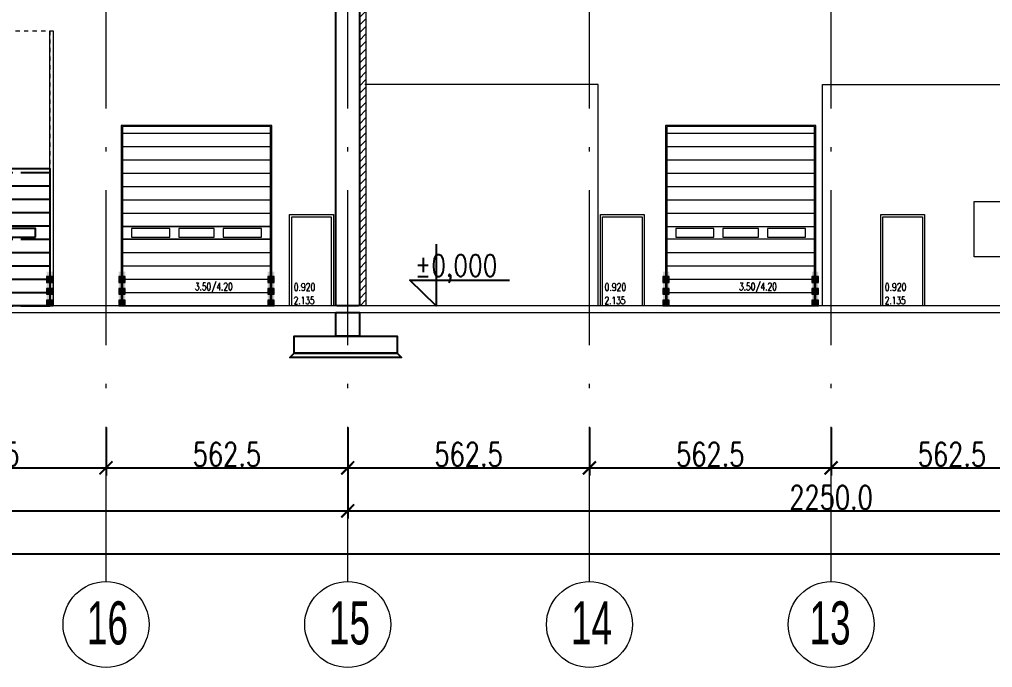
# Model space of a CAD drawing. Extents: x 6529560 to 6558080, y 5579316 to 5588131.
# Drawn here: x 6543737.23 to 6543759.87, y 5579476.55 to 5579491.62 of the extents above; entities that cross this region are included whole.
import ezdxf

# ---------------------------------------------------------------- set-up
doc = ezdxf.new("R2010")
doc.units = 0
doc.header["$MEASUREMENT"] = 0
doc.header["$PDSIZE"] = -5
for name, pattern in [('ACAD_ISO10W100', [18, 12, -3, 0, -3]), ('GR_HIDDEN', [0.004, 0.003, -0.001]), ('GR_SOLID', [0])]:
    doc.linetypes.add(name, pattern=pattern)
doc.layers.get('0').update_dxf_attribs({"color": 2, "linetype": 'CONTINUOUS', "lineweight": 5})
doc.layers.get('Defpoints').update_dxf_attribs({"linetype": 'CONTINUOUS'})
for name, color, linetype, lineweight in [('arch_linie widokowe elewacje', 150, 'GR_SOLID', 13), ('arch_opisy', 20, 'CONTINUOUS', 13), ('arch_osie', 181, 'CONTINUOUS', 5), ('arch_sciany wewnetrzne murowane wypelnienie', 20, 'CONTINUOUS', 15), ('arch_wymiary', 2, 'CONTINUOUS', 13), ('BODENPLATTE_N6', 3, 'GR_SOLID', 18), ('FENSTER_N1', 7, 'GR_HIDDEN', 13), ('STRICHART_5_N0', 6, 'GR_HIDDEN', 13), ('STUETZE_N8', 7, 'GR_SOLID', 18), ('STUETZE_STL_N8', 91, 'GR_SOLID', 18), ('VERKEHR_N9', 7, 'GR_SOLID', 18)]:
    doc.layers.add(name, color=color, linetype=linetype, lineweight=lineweight)
for name, color, linetype in [('arch_osie opisy', 1, 'CONTINUOUS'), ('KONS_KW_010T', 2, 'CONTINUOUS'), ('KONS_KW_301L', 1, 'CONTINUOUS'), ('STRICHART_0_N0', 5, 'CONTINUOUS'), ('T', 9, 'CONTINUOUS'), ('Zb', 2, 'CONTINUOUS')]:
    doc.layers.add(name, color=color, linetype=linetype)
doc.styles.add('GR_STANDARD', font='simplex.shx')
doc.styles.add('ROMAN', font='romans.shx', dxfattribs={"width": 0.8})
doc.styles.get("Standard").update_dxf_attribs({"font": 'arial.ttf', "width": 0.75})
doc.styles.add('styl1', font='romans.shx', dxfattribs={"width": 0.75})
doc.dimstyles.new('wymiary hala', dxfattribs={"dimtxt": 0.55, "dimasz": 0.3, "dimexe": 0.18, "dimexo": 0.0625, "dimgap": 0.04, "dimtad": 1, "dimtoh": 1, "dimdec": 1, "dimlfac": 100, "dimzin": 0, "dimdsep": 46, "dimtxsty": 'styl1', "dimblk": 'ARCHTICK', "dimcen": 0.09, "dimadec": 0, "dimazin": 0, "dimtfac": 1, "dimtdec": 1, "dimtofl": 0, "dimtmove": 0, "dimatfit": 3, "dimldrblk": 'ARCHTICK', "dimfxl": 1, "dimtolj": 1, "dimtzin": 0, "dimarcsym": 0})

# ---------------------------------------------------------------- blocks, each defined once
blk = doc.blocks.new('D797')
at = {"layer": 'STRICHART_0_N0'}
for p, q in [((-188.297, -431.746), (-186.156, -431.746)), ((-185.968, -431.746), (-185.297, -431.746)), ((-188.297, -432.056), (-185.968, -432.056)), ((-185.968, -432.056), (-185.297, -432.056)), ((-188.297, -432.366), (-185.968, -432.366)), ((-185.968, -432.366), (-185.297, -432.366)), ((-188.297, -432.676), (-185.968, -432.676)), ((-185.968, -432.676), (-185.297, -432.676)), ((-188.297, -432.986), (-185.968, -432.986)), ((-185.968, -432.986), (-185.297, -432.986)), ((-188.297, -433.296), (-186.156, -433.296)), ((-185.968, -433.296), (-185.297, -433.296)), ((-188.297, -433.606), (-185.968, -433.606)), ((-185.968, -433.606), (-185.297, -433.606)), ((-188.297, -433.916), (-185.968, -433.916)), ((-185.968, -433.916), (-185.297, -433.916)), ((-188.297, -434.226), (-185.968, -434.226)), ((-185.968, -434.226), (-185.297, -434.226)), ((-188.297, -434.536), (-185.968, -434.536)), ((-185.968, -434.536), (-185.297, -434.536)), ((-188.297, -434.846), (-186.156, -434.846)), ((-185.968, -434.846), (-185.297, -434.846))]:
    blk.add_line(p, q, dxfattribs=at)
blk = doc.blocks.new('A$C0FE45F58')
at = {"layer": 'STRICHART_0_N0', "extrusion": (0, 0, -1)}
blk.add_lwpolyline([(-1.5, 0), (1.5, 0), (1.5, 3.2), (-1.5, 3.2), (-1.5, 0)], dxfattribs=at)
at = {"layer": 'STRICHART_0_N0'}
for points in [[(-1.159, 1.6), (-0.56, 1.6), (-0.56, 1.8), (-1.159, 1.8), (-1.159, 1.6)], [(-0.35, 1.6), (0.35, 1.6), (0.35, 1.8), (-0.35, 1.8), (-0.35, 1.6)], [(1.169, 1.6), (1.169, 1.8), (0.56, 1.8), (0.56, 1.6), (1.169, 1.6)]]:
    blk.add_lwpolyline(points, dxfattribs=at)
at = {"layer": 'STRICHART_5_N0', "extrusion": (0, 0, -1)}
blk.add_lwpolyline([(-1.5, 3.2), (1.5, 3.2), (1.5, 6.4), (-1.5, 6.4), (-1.5, 3.2)], dxfattribs=at)
at = {"layer": 'STUETZE_STL_N8', "extrusion": (0, 0, -1)}
for points in [[(1.58, 0), (1.58, 6.4), (1.5, 6.4), (1.5, 0), (1.58, 0)], [(-1.58, 0), (-1.5, 0), (-1.5, 6.4), (-1.58, 6.4), (-1.58, 0)]]:
    blk.add_lwpolyline(points, dxfattribs=at)
at = {"layer": 'VERKEHR_N9'}
for points in [[(-1.425, 0.545), (-1.425, 0.682), (-1.575, 0.682), (-1.575, 0.545), (-1.425, 0.545)], [(-1.425, 0.545), (-1.425, 0.682), (-1.575, 0.682), (-1.575, 0.545), (-1.425, 0.545)], [(-1.425, 0.545), (-1.425, 0.682), (-1.575, 0.682), (-1.575, 0.545), (-1.425, 0.545)], [(1.575, 0.545), (1.575, 0.682), (1.425, 0.682), (1.425, 0.545), (1.575, 0.545)], [(1.575, 0.545), (1.575, 0.682), (1.425, 0.682), (1.425, 0.545), (1.575, 0.545)], [(1.575, 0.545), (1.575, 0.682), (1.425, 0.682), (1.425, 0.545), (1.575, 0.545)], [(1.575, 0.545), (1.575, 0.682), (1.425, 0.682), (1.425, 0.545), (1.575, 0.545)], [(-1.425, 0.273), (-1.425, 0.409), (-1.575, 0.409), (-1.575, 0.273), (-1.425, 0.273)], [(1.575, 0.273), (1.575, 0.409), (1.425, 0.409), (1.425, 0.273), (1.575, 0.273)], [(-1.425, 0), (-1.425, 0.136), (-1.575, 0.136), (-1.575, 0), (-1.425, 0)], [(1.575, 0), (1.575, 0.136), (1.425, 0.136), (1.425, 0), (1.575, 0)]]:
    blk.add_lwpolyline(points, dxfattribs=at)
at = {"layer": 'VERKEHR_N9', "color": 2}
for points in [[(-1.425, 0), (-1.425, 0.8), (-1.575, 0), (-1.575, 0.8)], [(1.575, 0), (1.575, 0.8), (1.425, 0), (1.425, 0.8)]]:
    blk.add_solid(points, dxfattribs=at)
at = {"layer": 'VERKEHR_N9', "color": 250}
for points in [[(-1.425, 0.545), (-1.425, 0.682), (-1.575, 0.545), (-1.575, 0.682)], [(-1.425, 0.545), (-1.425, 0.682), (-1.575, 0.545), (-1.575, 0.682)], [(-1.425, 0.545), (-1.425, 0.682), (-1.575, 0.545), (-1.575, 0.682)], [(-1.425, 0.545), (-1.425, 0.682), (-1.575, 0.545), (-1.575, 0.682)], [(1.575, 0.545), (1.575, 0.682), (1.425, 0.545), (1.425, 0.682)], [(1.575, 0.545), (1.575, 0.682), (1.425, 0.545), (1.425, 0.682)], [(1.575, 0.545), (1.575, 0.682), (1.425, 0.545), (1.425, 0.682)], [(1.575, 0.545), (1.575, 0.682), (1.425, 0.545), (1.425, 0.682)], [(-1.425, 0.273), (-1.425, 0.409), (-1.575, 0.273), (-1.575, 0.409)], [(1.575, 0.273), (1.575, 0.409), (1.425, 0.273), (1.425, 0.409)], [(-1.425, 0), (-1.425, 0.136), (-1.575, 0), (-1.575, 0.136)], [(1.575, 0), (1.575, 0.136), (1.425, 0), (1.425, 0.136)]]:
    blk.add_solid(points, dxfattribs=at)
at = {"layer": 'STRICHART_0_N0'}
blk.add_blockref('D797', (186.797, 434.846), dxfattribs=at)
blk = doc.blocks.new('D222')
at = {"layer": 'arch_linie widokowe elewacje'}
for p, q in [((-137.892, -494.993), (-135.563, -494.993)), ((-135.563, -494.993), (-134.452, -494.993)), ((-137.892, -495.303), (-135.563, -495.303)), ((-135.563, -495.303), (-134.452, -495.303)), ((-137.892, -495.613), (-135.563, -495.613)), ((-135.563, -495.613), (-134.452, -495.613)), ((-137.892, -495.923), (-135.563, -495.923)), ((-135.563, -495.923), (-134.452, -495.923)), ((-137.892, -496.233), (-135.563, -496.233)), ((-135.563, -496.233), (-134.452, -496.233)), ((-137.892, -496.543), (-135.563, -496.543)), ((-135.563, -496.543), (-134.452, -496.543)), ((-137.892, -496.853), (-135.563, -496.853)), ((-135.563, -496.853), (-134.452, -496.853)), ((-137.892, -497.163), (-135.563, -497.163)), ((-135.563, -497.163), (-134.452, -497.163))]:
    blk.add_line(p, q, dxfattribs=at)
blk = doc.blocks.new('D221')
at = {"layer": 'arch_linie widokowe elewacje'}
for p, q in [((-137.892, -497.773), (-135.563, -497.773)), ((-135.563, -497.773), (-134.452, -497.773)), ((-137.892, -498.083), (-135.563, -498.083)), ((-135.563, -498.083), (-134.452, -498.083)), ((-137.892, -498.393), (-135.563, -498.393)), ((-135.563, -498.393), (-134.452, -498.393)), ((-137.892, -498.703), (-135.563, -498.703)), ((-135.563, -498.703), (-134.452, -498.703)), ((-137.892, -499.013), (-135.751, -499.013)), ((-135.563, -499.013), (-134.452, -499.013))]:
    blk.add_line(p, q, dxfattribs=at)
blk = doc.blocks.new('_ArchTick')
at = {"color": 0, "linetype": 'ByBlock', "const_width": 0.15}
blk.add_lwpolyline([(-0.5, -0.5), (0.5, 0.5)], dxfattribs=at)
blk = doc.blocks.new('*D728')
at = {"layer": 'arch_wymiary', "color": 0, "lineweight": -2, "transparency": 16777216}
for p, q in [((6543722.285, 5579482.126), (6543722.285, 5579479.008)), ((6543823.615, 5579482.126), (6543823.615, 5579479.008)), ((6543722.285, 5579479.188), (6543823.615, 5579479.188))]:
    blk.add_line(p, q, dxfattribs=at)
at = {"layer": 'Defpoints', "color": 0, "transparency": 16777216}
for p in [(6543722.285, 5579482.188), (6543823.615, 5579482.188), (6543823.615, 5579479.188)]:
    blk.add_point(p, dxfattribs=at)
at = {"layer": 'arch_wymiary', "color": 0, "lineweight": -2, "transparency": 16777216, "xscale": 0.3, "yscale": 0.3, "zscale": 0.3, "rotation": 180}
blk.add_blockref('_ArchTick', (6543722.285, 5579479.188), dxfattribs=at)
at = {"layer": 'arch_wymiary', "color": 0, "lineweight": -2, "transparency": 16777216, "xscale": 0.3, "yscale": 0.3, "zscale": 0.3}
blk.add_blockref('_ArchTick', (6543823.615, 5579479.188), dxfattribs=at)
at = {"layer": 'arch_wymiary', "color": 0, "transparency": 16777216, "insert": (6543772.95, 5579479.503), "char_height": 0.55, "attachment_point": 5, "style": 'styl1'}
blk.add_mtext('\\A1;10133.0', dxfattribs=at)
blk = doc.blocks.new('*D729')
at = {"layer": 'arch_wymiary', "color": 0, "lineweight": -2, "transparency": 16777216}
for p, q in [((6543722.285, 5579482.126), (6543722.285, 5579480.008)), ((6543744.865, 5579482.126), (6543744.865, 5579480.008)), ((6543722.285, 5579480.188), (6543744.865, 5579480.188))]:
    blk.add_line(p, q, dxfattribs=at)
at = {"layer": 'Defpoints', "color": 0, "transparency": 16777216}
for p in [(6543722.285, 5579482.188), (6543744.865, 5579482.188), (6543744.865, 5579480.188)]:
    blk.add_point(p, dxfattribs=at)
at = {"layer": 'arch_wymiary', "color": 0, "lineweight": -2, "transparency": 16777216, "xscale": 0.3, "yscale": 0.3, "zscale": 0.3, "rotation": 180}
blk.add_blockref('_ArchTick', (6543722.285, 5579480.188), dxfattribs=at)
at = {"layer": 'arch_wymiary', "color": 0, "lineweight": -2, "transparency": 16777216, "xscale": 0.3, "yscale": 0.3, "zscale": 0.3}
blk.add_blockref('_ArchTick', (6543744.865, 5579480.188), dxfattribs=at)
at = {"layer": 'arch_wymiary', "color": 0, "transparency": 16777216, "insert": (6543733.575, 5579480.503), "char_height": 0.55, "attachment_point": 5, "style": 'styl1'}
blk.add_mtext('\\A1;2258.0', dxfattribs=at)
blk = doc.blocks.new('*D730')
at = {"layer": 'arch_wymiary', "color": 0, "lineweight": -2, "transparency": 16777216}
for p, q in [((6543744.865, 5579482.126), (6543744.865, 5579480.008)), ((6543767.365, 5579482.126), (6543767.365, 5579480.008)), ((6543744.865, 5579480.188), (6543767.365, 5579480.188))]:
    blk.add_line(p, q, dxfattribs=at)
at = {"layer": 'Defpoints', "color": 0, "transparency": 16777216}
for p in [(6543744.865, 5579482.188), (6543767.365, 5579482.188), (6543767.365, 5579480.188)]:
    blk.add_point(p, dxfattribs=at)
at = {"layer": 'arch_wymiary', "color": 0, "lineweight": -2, "transparency": 16777216, "xscale": 0.3, "yscale": 0.3, "zscale": 0.3, "rotation": 180}
blk.add_blockref('_ArchTick', (6543744.865, 5579480.188), dxfattribs=at)
at = {"layer": 'arch_wymiary', "color": 0, "lineweight": -2, "transparency": 16777216, "xscale": 0.3, "yscale": 0.3, "zscale": 0.3}
blk.add_blockref('_ArchTick', (6543767.365, 5579480.188), dxfattribs=at)
at = {"layer": 'arch_wymiary', "color": 0, "transparency": 16777216, "insert": (6543756.115, 5579480.503), "char_height": 0.55, "attachment_point": 5, "style": 'styl1'}
blk.add_mtext('\\A1;2250.0', dxfattribs=at)
blk = doc.blocks.new('*D736')
at = {"layer": 'arch_wymiary', "color": 0, "lineweight": -2, "transparency": 16777216}
for p, q in [((6543733.615, 5579482.126), (6543733.615, 5579481.008)), ((6543739.24, 5579482.126), (6543739.24, 5579481.008)), ((6543733.615, 5579481.188), (6543739.24, 5579481.188))]:
    blk.add_line(p, q, dxfattribs=at)
at = {"layer": 'Defpoints', "color": 0, "transparency": 16777216}
for p in [(6543733.615, 5579482.188), (6543739.24, 5579482.188), (6543739.24, 5579481.188)]:
    blk.add_point(p, dxfattribs=at)
at = {"layer": 'arch_wymiary', "color": 0, "lineweight": -2, "transparency": 16777216, "xscale": 0.3, "yscale": 0.3, "zscale": 0.3, "rotation": 180}
blk.add_blockref('_ArchTick', (6543733.615, 5579481.188), dxfattribs=at)
at = {"layer": 'arch_wymiary', "color": 0, "lineweight": -2, "transparency": 16777216, "xscale": 0.3, "yscale": 0.3, "zscale": 0.3}
blk.add_blockref('_ArchTick', (6543739.24, 5579481.188), dxfattribs=at)
at = {"layer": 'arch_wymiary', "color": 0, "transparency": 16777216, "insert": (6543736.428, 5579481.503), "char_height": 0.55, "attachment_point": 5, "style": 'styl1'}
blk.add_mtext('\\A1;562.5', dxfattribs=at)
blk = doc.blocks.new('*D737')
at = {"layer": 'arch_wymiary', "color": 0, "lineweight": -2, "transparency": 16777216}
for p, q in [((6543739.24, 5579482.126), (6543739.24, 5579481.008)), ((6543744.865, 5579482.126), (6543744.865, 5579481.008)), ((6543739.24, 5579481.188), (6543744.865, 5579481.188))]:
    blk.add_line(p, q, dxfattribs=at)
at = {"layer": 'Defpoints', "color": 0, "transparency": 16777216}
for p in [(6543739.24, 5579482.188), (6543744.865, 5579482.188), (6543744.865, 5579481.188)]:
    blk.add_point(p, dxfattribs=at)
at = {"layer": 'arch_wymiary', "color": 0, "lineweight": -2, "transparency": 16777216, "xscale": 0.3, "yscale": 0.3, "zscale": 0.3, "rotation": 180}
blk.add_blockref('_ArchTick', (6543739.24, 5579481.188), dxfattribs=at)
at = {"layer": 'arch_wymiary', "color": 0, "lineweight": -2, "transparency": 16777216, "xscale": 0.3, "yscale": 0.3, "zscale": 0.3}
blk.add_blockref('_ArchTick', (6543744.865, 5579481.188), dxfattribs=at)
at = {"layer": 'arch_wymiary', "color": 0, "transparency": 16777216, "insert": (6543742.053, 5579481.503), "char_height": 0.55, "attachment_point": 5, "style": 'styl1'}
blk.add_mtext('\\A1;562.5', dxfattribs=at)
blk = doc.blocks.new('*D738')
at = {"layer": 'arch_wymiary', "color": 0, "lineweight": -2, "transparency": 16777216}
for p, q in [((6543744.865, 5579482.126), (6543744.865, 5579481.008)), ((6543750.49, 5579482.126), (6543750.49, 5579481.008)), ((6543744.865, 5579481.188), (6543750.49, 5579481.188))]:
    blk.add_line(p, q, dxfattribs=at)
at = {"layer": 'Defpoints', "color": 0, "transparency": 16777216}
for p in [(6543744.865, 5579482.188), (6543750.49, 5579482.188), (6543750.49, 5579481.188)]:
    blk.add_point(p, dxfattribs=at)
at = {"layer": 'arch_wymiary', "color": 0, "lineweight": -2, "transparency": 16777216, "xscale": 0.3, "yscale": 0.3, "zscale": 0.3, "rotation": 180}
blk.add_blockref('_ArchTick', (6543744.865, 5579481.188), dxfattribs=at)
at = {"layer": 'arch_wymiary', "color": 0, "lineweight": -2, "transparency": 16777216, "xscale": 0.3, "yscale": 0.3, "zscale": 0.3}
blk.add_blockref('_ArchTick', (6543750.49, 5579481.188), dxfattribs=at)
at = {"layer": 'arch_wymiary', "color": 0, "transparency": 16777216, "insert": (6543747.678, 5579481.503), "char_height": 0.55, "attachment_point": 5, "style": 'styl1'}
blk.add_mtext('\\A1;562.5', dxfattribs=at)
blk = doc.blocks.new('*D739')
at = {"layer": 'arch_wymiary', "color": 0, "lineweight": -2, "transparency": 16777216}
for p, q in [((6543750.49, 5579482.126), (6543750.49, 5579481.008)), ((6543756.115, 5579482.126), (6543756.115, 5579481.008)), ((6543750.49, 5579481.188), (6543756.115, 5579481.188))]:
    blk.add_line(p, q, dxfattribs=at)
at = {"layer": 'Defpoints', "color": 0, "transparency": 16777216}
for p in [(6543750.49, 5579482.188), (6543756.115, 5579482.188), (6543756.115, 5579481.188)]:
    blk.add_point(p, dxfattribs=at)
at = {"layer": 'arch_wymiary', "color": 0, "lineweight": -2, "transparency": 16777216, "xscale": 0.3, "yscale": 0.3, "zscale": 0.3, "rotation": 180}
blk.add_blockref('_ArchTick', (6543750.49, 5579481.188), dxfattribs=at)
at = {"layer": 'arch_wymiary', "color": 0, "lineweight": -2, "transparency": 16777216, "xscale": 0.3, "yscale": 0.3, "zscale": 0.3}
blk.add_blockref('_ArchTick', (6543756.115, 5579481.188), dxfattribs=at)
at = {"layer": 'arch_wymiary', "color": 0, "transparency": 16777216, "insert": (6543753.303, 5579481.503), "char_height": 0.55, "attachment_point": 5, "style": 'styl1'}
blk.add_mtext('\\A1;562.5', dxfattribs=at)
blk = doc.blocks.new('*D740')
at = {"layer": 'arch_wymiary', "color": 0, "lineweight": -2, "transparency": 16777216}
for p, q in [((6543756.115, 5579482.126), (6543756.115, 5579481.008)), ((6543761.74, 5579482.126), (6543761.74, 5579481.008)), ((6543756.115, 5579481.188), (6543761.74, 5579481.188))]:
    blk.add_line(p, q, dxfattribs=at)
at = {"layer": 'Defpoints', "color": 0, "transparency": 16777216}
for p in [(6543756.115, 5579482.188), (6543761.74, 5579482.188), (6543761.74, 5579481.188)]:
    blk.add_point(p, dxfattribs=at)
at = {"layer": 'arch_wymiary', "color": 0, "lineweight": -2, "transparency": 16777216, "xscale": 0.3, "yscale": 0.3, "zscale": 0.3, "rotation": 180}
blk.add_blockref('_ArchTick', (6543756.115, 5579481.188), dxfattribs=at)
at = {"layer": 'arch_wymiary', "color": 0, "lineweight": -2, "transparency": 16777216, "xscale": 0.3, "yscale": 0.3, "zscale": 0.3}
blk.add_blockref('_ArchTick', (6543761.74, 5579481.188), dxfattribs=at)
at = {"layer": 'arch_wymiary', "color": 0, "transparency": 16777216, "insert": (6543758.928, 5579481.503), "char_height": 0.55, "attachment_point": 5, "style": 'styl1'}
blk.add_mtext('\\A1;562.5', dxfattribs=at)

msp = doc.modelspace()

# ---------------------------------------------------------------- hatches: boundary and pattern name
at = {"layer": 'arch_sciany wewnetrzne murowane wypelnienie'}
h = msp.add_hatch(dxfattribs=at)
h.set_pattern_fill('ANSI31', color=256, angle=180, style=0)
h.set_pattern_definition([(225, (12123330.6138, -964051.3879), (0.0883883477038, -0.0883883477038), [])])
h.paths.add_polyline_path([(6543745.1403, 5579484.9549), (6543745.1403, 5579496.2749), (6543745.2902, 5579496.2749), (6543745.2902, 5579484.9549)])

# ---------------------------------------------------------------- linework, layer by layer
at = {"layer": 'arch_linie widokowe elewacje'}
for points in [[(6543743.0954, 5579484.9549), (6543743.0954, 5579489.1549), (6543739.5954, 5579489.1549), (6543739.5954, 5579484.9549), (6543743.0954, 5579484.9549)], [(6543743.0654, 5579486.8049), (6543743.0654, 5579489.1249), (6543739.6254, 5579489.1249), (6543739.6254, 5579486.8049), (6543743.0654, 5579486.8049)], [(6543755.7599, 5579484.9549), (6543755.7599, 5579489.1549), (6543752.2599, 5579489.1549), (6543752.2599, 5579484.9549), (6543755.7599, 5579484.9549)], [(6543752.2899, 5579484.9549), (6543755.7299, 5579484.9549), (6543755.7299, 5579489.1249), (6543752.2899, 5579489.1249), (6543752.2899, 5579484.9549)], [(6543755.7299, 5579484.9549), (6543755.7299, 5579489.1249), (6543752.2899, 5579489.1249), (6543752.2899, 5579484.9549), (6543755.7299, 5579484.9549)], [(6543755.7299, 5579486.8049), (6543755.7299, 5579489.1249), (6543752.2899, 5579489.1249), (6543752.2899, 5579486.8049), (6543755.7299, 5579486.8049)], [(6543739.8354, 5579486.5549), (6543740.7229, 5579486.5549), (6543740.7229, 5579486.7549), (6543739.8354, 5579486.7549), (6543739.8354, 5579486.5549)], [(6543741.7579, 5579486.5549), (6543741.7579, 5579486.7549), (6543740.9329, 5579486.7549), (6543740.9329, 5579486.5549), (6543741.7579, 5579486.5549)], [(6543742.8554, 5579486.5549), (6543742.8554, 5579486.7549), (6543741.9679, 5579486.7549), (6543741.9679, 5579486.5549), (6543742.8554, 5579486.5549)], [(6543752.4999, 5579486.5549), (6543753.3874, 5579486.5549), (6543753.3874, 5579486.7549), (6543752.4999, 5579486.7549), (6543752.4999, 5579486.5549)], [(6543754.4224, 5579486.5549), (6543754.4224, 5579486.7549), (6543753.5974, 5579486.7549), (6543753.5974, 5579486.5549), (6543754.4224, 5579486.5549)], [(6543755.5199, 5579486.5549), (6543755.5199, 5579486.7549), (6543754.6324, 5579486.7549), (6543754.6324, 5579486.5549), (6543755.5199, 5579486.5549)], [(6543743.0654, 5579484.9549), (6543743.0654, 5579486.5049), (6543739.6254, 5579486.5049), (6543739.6254, 5579484.9549), (6543743.0654, 5579484.9549)], [(6543755.7299, 5579484.9549), (6543755.7299, 5579486.5049), (6543752.2899, 5579486.5049), (6543752.2899, 5579484.9549), (6543755.7299, 5579484.9549)]]:
    msp.add_lwpolyline(points, dxfattribs=at)
at = {"layer": 'arch_linie widokowe elewacje', "extrusion": (0, 0, -1)}
for points in [[(-6543744.5327, 5579484.9549), (-6543743.5127, 5579484.9549), (-6543743.5127, 5579487.0799), (-6543744.5327, 5579487.0799), (-6543744.5327, 5579484.9549)], [(-6543744.4827, 5579484.9549), (-6543743.5627, 5579484.9549), (-6543743.5627, 5579487.0299), (-6543744.4827, 5579487.0299), (-6543744.4827, 5579484.9549)], [(-6543751.7677, 5579484.9549), (-6543750.7477, 5579484.9549), (-6543750.7477, 5579487.0799), (-6543751.7677, 5579487.0799), (-6543751.7677, 5579484.9549)], [(-6543751.7177, 5579484.9549), (-6543750.7977, 5579484.9549), (-6543750.7977, 5579487.0299), (-6543751.7177, 5579487.0299), (-6543751.7177, 5579484.9549)], [(-6543758.2899, 5579484.9549), (-6543757.2699, 5579484.9549), (-6543757.2699, 5579487.0799), (-6543758.2899, 5579487.0799), (-6543758.2899, 5579484.9549)], [(-6543758.2399, 5579484.9549), (-6543757.3199, 5579484.9549), (-6543757.3199, 5579487.0299), (-6543758.2399, 5579487.0299), (-6543758.2399, 5579484.9549)]]:
    msp.add_lwpolyline(points, dxfattribs=at)
at = {"layer": 'arch_linie widokowe elewacje', "elevation": 0.0224}
msp.add_lwpolyline([(6543739.6254, 5579486.5049), (6543743.0654, 5579486.5049), (6543743.0654, 5579486.8049), (6543739.6254, 5579486.8049)], close=True, dxfattribs=at)
at = {"layer": 'arch_opisy', "elevation": -6.5181}
msp.add_lwpolyline([(6543759.4454, 5579487.3831), (6543761.2353, 5579487.3831), (6543761.2353, 5579486.098), (6543759.4454, 5579486.098)], close=True, dxfattribs=at)
at = {"layer": 'arch_osie', "linetype": 'ACAD_ISO10W100', "ltscale": 0.3, "extrusion": (8.0265e-10, -4.94832e-09, 1), "elevation": 0}
for points in [[(6543739.2402, 5579478.5458), (6543739.2402, 5579500.3799)], [(6543744.8652, 5579478.5458), (6543744.8652, 5579500.3799)], [(6543750.4902, 5579478.5458), (6543750.4902, 5579500.3799)], [(6543756.1152, 5579478.5458), (6543756.1152, 5579500.3799)]]:
    msp.add_lwpolyline(points, dxfattribs=at)
at = {"layer": 'arch_osie'}
for centre in [(6543739.2402, 5579477.5458, 6.5405), (6543744.8652, 5579477.5458, 6.5405), (6543750.4902, 5579477.5458, 6.5405), (6543756.1152, 5579477.5458, 6.5405)]:
    msp.add_circle(centre, 1, dxfattribs=at)
at = {"layer": 'arch_sciany wewnetrzne murowane wypelnienie', "elevation": -0.0514}
msp.add_lwpolyline([(6543745.1403, 5579484.9549), (6543745.1403, 5579496.2749), (6543745.2902, 5579496.2749), (6543745.2902, 5579484.9549)], close=True, dxfattribs=at)
at = {"layer": 'BODENPLATTE_N6'}
for points in [[(6543812.6145, 5579484.8049), (6543823.9152, 5579484.8049), (6543823.9152, 5579484.9549), (6543721.9847, 5579484.9549)], [(6543721.9847, 5579484.9549), (6543721.9847, 5579484.8049), (6543812.3745, 5579484.8049)]]:
    msp.add_lwpolyline(points, dxfattribs=at)
at = {"layer": 'KONS_KW_301L', "elevation": 0.0224}
msp.add_lwpolyline([(6543746.9231, 5579486.3923), (6543746.9231, 5579484.9549), (6543746.3132, 5579485.5559), (6543748.629, 5579485.5559)], dxfattribs=at)
at = {"layer": 'STUETZE_N8'}
for points, elevation in [([(6543750.6902, 5579484.9549), (6543750.6902, 5579490.1049), (6543745.2652, 5579490.1049)], 0.0224), ([(6543755.9158, 5579484.9549), (6543755.9152, 5579490.1049), (6543767.0903, 5579490.1049), (6543767.0903, 5579484.9549)], -7.3391)]:
    msp.add_lwpolyline(points, dxfattribs=dict(at, elevation=elevation))
at = {"layer": 'T', "elevation": -6.5181}
msp.add_lwpolyline([(6543746.0153, 5579483.8549), (6543746.1153, 5579483.7549), (6543743.5153, 5579483.7549), (6543743.6153, 5579483.8549), (6543746.0153, 5579483.8549)], dxfattribs=at)
at = {"layer": 'VERKEHR_N9'}
for points in [[(6543739.5354, 5579485.5003), (6543739.6854, 5579485.5003), (6543739.6854, 5579485.6367), (6543739.5354, 5579485.6367), (6543739.5354, 5579485.5003)], [(6543739.5354, 5579485.5003), (6543739.6854, 5579485.5003), (6543739.6854, 5579485.6367), (6543739.5354, 5579485.6367), (6543739.5354, 5579485.5003)], [(6543739.5354, 5579485.5003), (6543739.6854, 5579485.5003), (6543739.6854, 5579485.6367), (6543739.5354, 5579485.6367), (6543739.5354, 5579485.5003)], [(6543739.5354, 5579485.5003), (6543739.6854, 5579485.5003), (6543739.6854, 5579485.6367), (6543739.5354, 5579485.6367), (6543739.5354, 5579485.5003)], [(6543743.0054, 5579485.5003), (6543743.1554, 5579485.5003), (6543743.1554, 5579485.6367), (6543743.0054, 5579485.6367), (6543743.0054, 5579485.5003)], [(6543743.0054, 5579485.5003), (6543743.1554, 5579485.5003), (6543743.1554, 5579485.6367), (6543743.0054, 5579485.6367), (6543743.0054, 5579485.5003)], [(6543743.0054, 5579485.5003), (6543743.1554, 5579485.5003), (6543743.1554, 5579485.6367), (6543743.0054, 5579485.6367), (6543743.0054, 5579485.5003)], [(6543752.1999, 5579485.5003), (6543752.3499, 5579485.5003), (6543752.3499, 5579485.6367), (6543752.1999, 5579485.6367), (6543752.1999, 5579485.5003)], [(6543752.1999, 5579485.5003), (6543752.3499, 5579485.5003), (6543752.3499, 5579485.6367), (6543752.1999, 5579485.6367), (6543752.1999, 5579485.5003)], [(6543752.1999, 5579485.5003), (6543752.3499, 5579485.5003), (6543752.3499, 5579485.6367), (6543752.1999, 5579485.6367), (6543752.1999, 5579485.5003)], [(6543752.1999, 5579485.5003), (6543752.3499, 5579485.5003), (6543752.3499, 5579485.6367), (6543752.1999, 5579485.6367), (6543752.1999, 5579485.5003)], [(6543755.6699, 5579485.5003), (6543755.8199, 5579485.5003), (6543755.8199, 5579485.6367), (6543755.6699, 5579485.6367), (6543755.6699, 5579485.5003)], [(6543755.6699, 5579485.5003), (6543755.8199, 5579485.5003), (6543755.8199, 5579485.6367), (6543755.6699, 5579485.6367), (6543755.6699, 5579485.5003)], [(6543755.6699, 5579485.5003), (6543755.8199, 5579485.5003), (6543755.8199, 5579485.6367), (6543755.6699, 5579485.6367), (6543755.6699, 5579485.5003)], [(6543739.5354, 5579485.2276), (6543739.6854, 5579485.2276), (6543739.6854, 5579485.364), (6543739.5354, 5579485.364), (6543739.5354, 5579485.2276)], [(6543743.0054, 5579485.2276), (6543743.1554, 5579485.2276), (6543743.1554, 5579485.364), (6543743.0054, 5579485.364), (6543743.0054, 5579485.2276)], [(6543752.1999, 5579485.2276), (6543752.3499, 5579485.2276), (6543752.3499, 5579485.364), (6543752.1999, 5579485.364), (6543752.1999, 5579485.2276)], [(6543755.6699, 5579485.2276), (6543755.8199, 5579485.2276), (6543755.8199, 5579485.364), (6543755.6699, 5579485.364), (6543755.6699, 5579485.2276)], [(6543739.5354, 5579484.9549), (6543739.6854, 5579484.9549), (6543739.6854, 5579485.0913), (6543739.5354, 5579485.0913), (6543739.5354, 5579484.9549)], [(6543743.0054, 5579484.9549), (6543743.1554, 5579484.9549), (6543743.1554, 5579485.0913), (6543743.0054, 5579485.0913), (6543743.0054, 5579484.9549)], [(6543752.1999, 5579484.9549), (6543752.3499, 5579484.9549), (6543752.3499, 5579485.0913), (6543752.1999, 5579485.0913), (6543752.1999, 5579484.9549)], [(6543755.6699, 5579484.9549), (6543755.8199, 5579484.9549), (6543755.8199, 5579485.0913), (6543755.6699, 5579485.0913), (6543755.6699, 5579484.9549)]]:
    msp.add_lwpolyline(points, dxfattribs=at)
at = {"layer": 'VERKEHR_N9', "color": 2}
for points in [[(6543739.5354, 5579484.9549, 0.0224), (6543739.6854, 5579484.9549, 0.0224), (6543739.5354, 5579485.7549, 0.0224), (6543739.6854, 5579485.7549, 0.0224)], [(6543743.0054, 5579484.9549, 0.0224), (6543743.1554, 5579484.9549, 0.0224), (6543743.0054, 5579485.7549, 0.0224), (6543743.1554, 5579485.7549, 0.0224)], [(6543752.1999, 5579484.9549, 0.0224), (6543752.3499, 5579484.9549, 0.0224), (6543752.1999, 5579485.7549, 0.0224), (6543752.3499, 5579485.7549, 0.0224)], [(6543755.6699, 5579484.9549, 0.0224), (6543755.8199, 5579484.9549, 0.0224), (6543755.6699, 5579485.7549, 0.0224), (6543755.8199, 5579485.7549, 0.0224)]]:
    msp.add_solid(points, dxfattribs=at)
at = {"layer": 'VERKEHR_N9', "color": 250}
for points in [[(6543739.5354, 5579485.5003, 0.0224), (6543739.6854, 5579485.5003, 0.0224), (6543739.5354, 5579485.6367, 0.0224), (6543739.6854, 5579485.6367, 0.0224)], [(6543739.5354, 5579485.5003, 0.0224), (6543739.6854, 5579485.5003, 0.0224), (6543739.5354, 5579485.6367, 0.0224), (6543739.6854, 5579485.6367, 0.0224)], [(6543739.5354, 5579485.5003, 0.0224), (6543739.6854, 5579485.5003, 0.0224), (6543739.5354, 5579485.6367, 0.0224), (6543739.6854, 5579485.6367, 0.0224)], [(6543739.5354, 5579485.5003, 0.0224), (6543739.6854, 5579485.5003, 0.0224), (6543739.5354, 5579485.6367, 0.0224), (6543739.6854, 5579485.6367, 0.0224)], [(6543743.0054, 5579485.5003, 0.0224), (6543743.1554, 5579485.5003, 0.0224), (6543743.0054, 5579485.6367, 0.0224), (6543743.1554, 5579485.6367, 0.0224)], [(6543743.0054, 5579485.5003, 0.0224), (6543743.1554, 5579485.5003, 0.0224), (6543743.0054, 5579485.6367, 0.0224), (6543743.1554, 5579485.6367, 0.0224)], [(6543743.0054, 5579485.5003, 0.0224), (6543743.1554, 5579485.5003, 0.0224), (6543743.0054, 5579485.6367, 0.0224), (6543743.1554, 5579485.6367, 0.0224)], [(6543743.0054, 5579485.5003, 0.0224), (6543743.1554, 5579485.5003, 0.0224), (6543743.0054, 5579485.6367, 0.0224), (6543743.1554, 5579485.6367, 0.0224)], [(6543752.1999, 5579485.5003, 0.0224), (6543752.3499, 5579485.5003, 0.0224), (6543752.1999, 5579485.6367, 0.0224), (6543752.3499, 5579485.6367, 0.0224)], [(6543752.1999, 5579485.5003, 0.0224), (6543752.3499, 5579485.5003, 0.0224), (6543752.1999, 5579485.6367, 0.0224), (6543752.3499, 5579485.6367, 0.0224)], [(6543752.1999, 5579485.5003, 0.0224), (6543752.3499, 5579485.5003, 0.0224), (6543752.1999, 5579485.6367, 0.0224), (6543752.3499, 5579485.6367, 0.0224)], [(6543752.1999, 5579485.5003, 0.0224), (6543752.3499, 5579485.5003, 0.0224), (6543752.1999, 5579485.6367, 0.0224), (6543752.3499, 5579485.6367, 0.0224)], [(6543755.6699, 5579485.5003, 0.0224), (6543755.8199, 5579485.5003, 0.0224), (6543755.6699, 5579485.6367, 0.0224), (6543755.8199, 5579485.6367, 0.0224)], [(6543755.6699, 5579485.5003, 0.0224), (6543755.8199, 5579485.5003, 0.0224), (6543755.6699, 5579485.6367, 0.0224), (6543755.8199, 5579485.6367, 0.0224)], [(6543755.6699, 5579485.5003, 0.0224), (6543755.8199, 5579485.5003, 0.0224), (6543755.6699, 5579485.6367, 0.0224), (6543755.8199, 5579485.6367, 0.0224)], [(6543755.6699, 5579485.5003, 0.0224), (6543755.8199, 5579485.5003, 0.0224), (6543755.6699, 5579485.6367, 0.0224), (6543755.8199, 5579485.6367, 0.0224)], [(6543739.5354, 5579485.2276, 0.0224), (6543739.6854, 5579485.2276, 0.0224), (6543739.5354, 5579485.364, 0.0224), (6543739.6854, 5579485.364, 0.0224)], [(6543743.0054, 5579485.2276, 0.0224), (6543743.1554, 5579485.2276, 0.0224), (6543743.0054, 5579485.364, 0.0224), (6543743.1554, 5579485.364, 0.0224)], [(6543752.1999, 5579485.2276, 0.0224), (6543752.3499, 5579485.2276, 0.0224), (6543752.1999, 5579485.364, 0.0224), (6543752.3499, 5579485.364, 0.0224)], [(6543755.6699, 5579485.2276, 0.0224), (6543755.8199, 5579485.2276, 0.0224), (6543755.6699, 5579485.364, 0.0224), (6543755.8199, 5579485.364, 0.0224)], [(6543739.5354, 5579484.9549, 0.0224), (6543739.6854, 5579484.9549, 0.0224), (6543739.5354, 5579485.0913, 0.0224), (6543739.6854, 5579485.0913, 0.0224)], [(6543743.0054, 5579484.9549, 0.0224), (6543743.1554, 5579484.9549, 0.0224), (6543743.0054, 5579485.0913, 0.0224), (6543743.1554, 5579485.0913, 0.0224)], [(6543752.1999, 5579484.9549, 0.0224), (6543752.3499, 5579484.9549, 0.0224), (6543752.1999, 5579485.0913, 0.0224), (6543752.3499, 5579485.0913, 0.0224)], [(6543755.6699, 5579484.9549, 0.0224), (6543755.8199, 5579484.9549, 0.0224), (6543755.6699, 5579485.0913, 0.0224), (6543755.8199, 5579485.0913, 0.0224)]]:
    msp.add_solid(points, dxfattribs=at)
at = {"layer": 'Zb'}
for p, q in [((6543744.5903, 5579484.9549, 2.7443), (6543744.5902, 5579495.6249, -2.847)), ((6543745.1403, 5579495.6249, -2.847), (6543745.1402, 5579484.9549, 2.7443)), ((6543745.1152, 5579484.9549, 0.0224), (6543744.6152, 5579484.9549, 0.0224))]:
    msp.add_line(p, q, dxfattribs=at)
at = {"layer": 'Zb', "extrusion": (0, 0, -1)}
msp.add_lwpolyline([(-6543744.5903, 5579484.8049), (-6543745.1403, 5579484.8049), (-6543745.1403, 5579484.2549), (-6543744.5903, 5579484.2549), (-6543744.5903, 5579484.8049)], dxfattribs=at)
at = {"layer": 'Zb', "elevation": -6.5181}
msp.add_lwpolyline([(6543746.0153, 5579483.8549), (6543743.6153, 5579483.8549), (6543743.6153, 5579484.2549), (6543746.0153, 5579484.2549)], close=True, dxfattribs=at)

# ---------------------------------------------------------------- block references
at = {"layer": 'arch_linie widokowe elewacje'}
for name, p in [('D222', (6543877.5173, 5579983.9676, 0.0224)), ('D222', (6543890.1817, 5579983.9676, 0.0224)), ('D221', (6543877.5173, 5579983.9676, 0.0224)), ('D221', (6543890.1817, 5579983.9676, 0.0224))]:
    msp.add_blockref(name, p, dxfattribs=at)
at = {"layer": 'arch_wymiary'}
msp.add_blockref('A$C0FE45F58', (6543736.4308, 5579484.9549, -7.2062), dxfattribs=at)

# ---------------------------------------------------------------- texts
at = {"layer": 'arch_osie opisy', "char_height": 1, "width": 1.5, "attachment_point": 1}
for s, insert in [('{\\fArial Narrow|b0|i0|c238|p34;16}', (6543738.7953, 5579478.0839, 6.5405)), ('{\\fArial Narrow|b0|i0|c238|p34;15}', (6543744.4285, 5579478.0839, 6.5405)), ('{\\fArial Narrow|b0|i0|c238|p34;14}', (6543750.0605, 5579478.0839, 6.5405)), ('{\\fArial Narrow|b0|i0|c238|p34;13}', (6543755.6137, 5579478.0839, 6.5405))]:
    msp.add_mtext(s, dxfattribs=dict(at, insert=insert))
at = {"layer": 'FENSTER_N1', "style": 'GR_STANDARD'}
for s, width, p in [('3.50/4.20', 0.724074, (6543741.3085, 5579485.3174, 0.0224)), ('0.920', 0.744444, (6543743.6082, 5579485.3076, 6.555)), ('0.920', 0.744444, (6543750.8432, 5579485.3076, -0.7986)), ('3.50/4.20', 0.724074, (6543753.973, 5579485.3174, 0.0224)), ('0.920', 0.744444, (6543757.3653, 5579485.3076, -7.3167)), ('2.135', 0.716667, (6543743.6082, 5579484.9951, 6.555)), ('2.135', 0.716667, (6543750.8432, 5579484.9951, -0.7986)), ('2.135', 0.716667, (6543757.3653, 5579484.9951, -7.3167))]:
    msp.add_text(s, height=0.175, dxfattribs=dict(at, width=width)).set_placement(p)
at = {"layer": 'KONS_KW_010T', "style": 'ROMAN', "width": 0.8}
msp.add_text('%%P0,000', height=0.5, dxfattribs=at).set_placement((6543746.4313, 5579485.6431, 0.0224))

# ---------------------------------------------------------------- dimensions: what is measured, and where the dimension line sits
at = {"layer": 'arch_wymiary'}
for base, p1, p2, picture, middle in [((6543823.6152, 5579479.1883), (6543722.2848, 5579482.1883, 6.5036), (6543823.6152, 5579482.1883, 6.5405), '*D728', (6543772.95, 5579479.5033)), ((6543744.8652, 5579480.1883), (6543722.2848, 5579482.1883, -0.0369), (6543744.8652, 5579482.1883, 6.5405), '*D729', (6543733.575, 5579480.5033))]:
    dim = msp.add_linear_dim(base=base, p1=p1, p2=p2, dimstyle='wymiary hala', dxfattribs=at)
    dim.commit()
    dim.dimension.update_dxf_attribs({"geometry": picture, "text_midpoint": middle})
for base, p1, p2, picture, middle in [((6543739.2402, 5579481.1883), (6543733.6152, 5579482.1883, 6.5405), (6543739.2402, 5579482.1883, 6.5405), '*D736', (6543736.4277, 5579481.5033)), ((6543744.8652, 5579481.1883), (6543739.2402, 5579482.1883, 6.5405), (6543744.8652, 5579482.1883, 6.5405), '*D737', (6543742.0527, 5579481.5033)), ((6543767.3652, 5579480.1883), (6543744.8652, 5579482.1883, 6.5405), (6543767.3652, 5579482.1883, 6.5405), '*D730', (6543756.1152, 5579480.5033)), ((6543750.4902, 5579481.1883), (6543744.8652, 5579482.1883, 6.5405), (6543750.4902, 5579482.1883, 6.5405), '*D738', (6543747.6777, 5579481.5033)), ((6543756.1152, 5579481.1883), (6543750.4902, 5579482.1883, 6.5405), (6543756.1152, 5579482.1883, 6.5405), '*D739', (6543753.3027, 5579481.5033)), ((6543761.7402, 5579481.1883), (6543756.1152, 5579482.1883, 6.5405), (6543761.7402, 5579482.1883, 6.5405), '*D740', (6543758.9277, 5579481.5033))]:
    dim = msp.add_linear_dim(base=base, p1=p1, p2=p2, dimstyle='wymiary hala', override={"dimtmove": 1}, dxfattribs=at)
    dim.commit()
    dim.dimension.update_dxf_attribs({"geometry": picture, "text_midpoint": middle})

doc.saveas('drawing.dxf')
